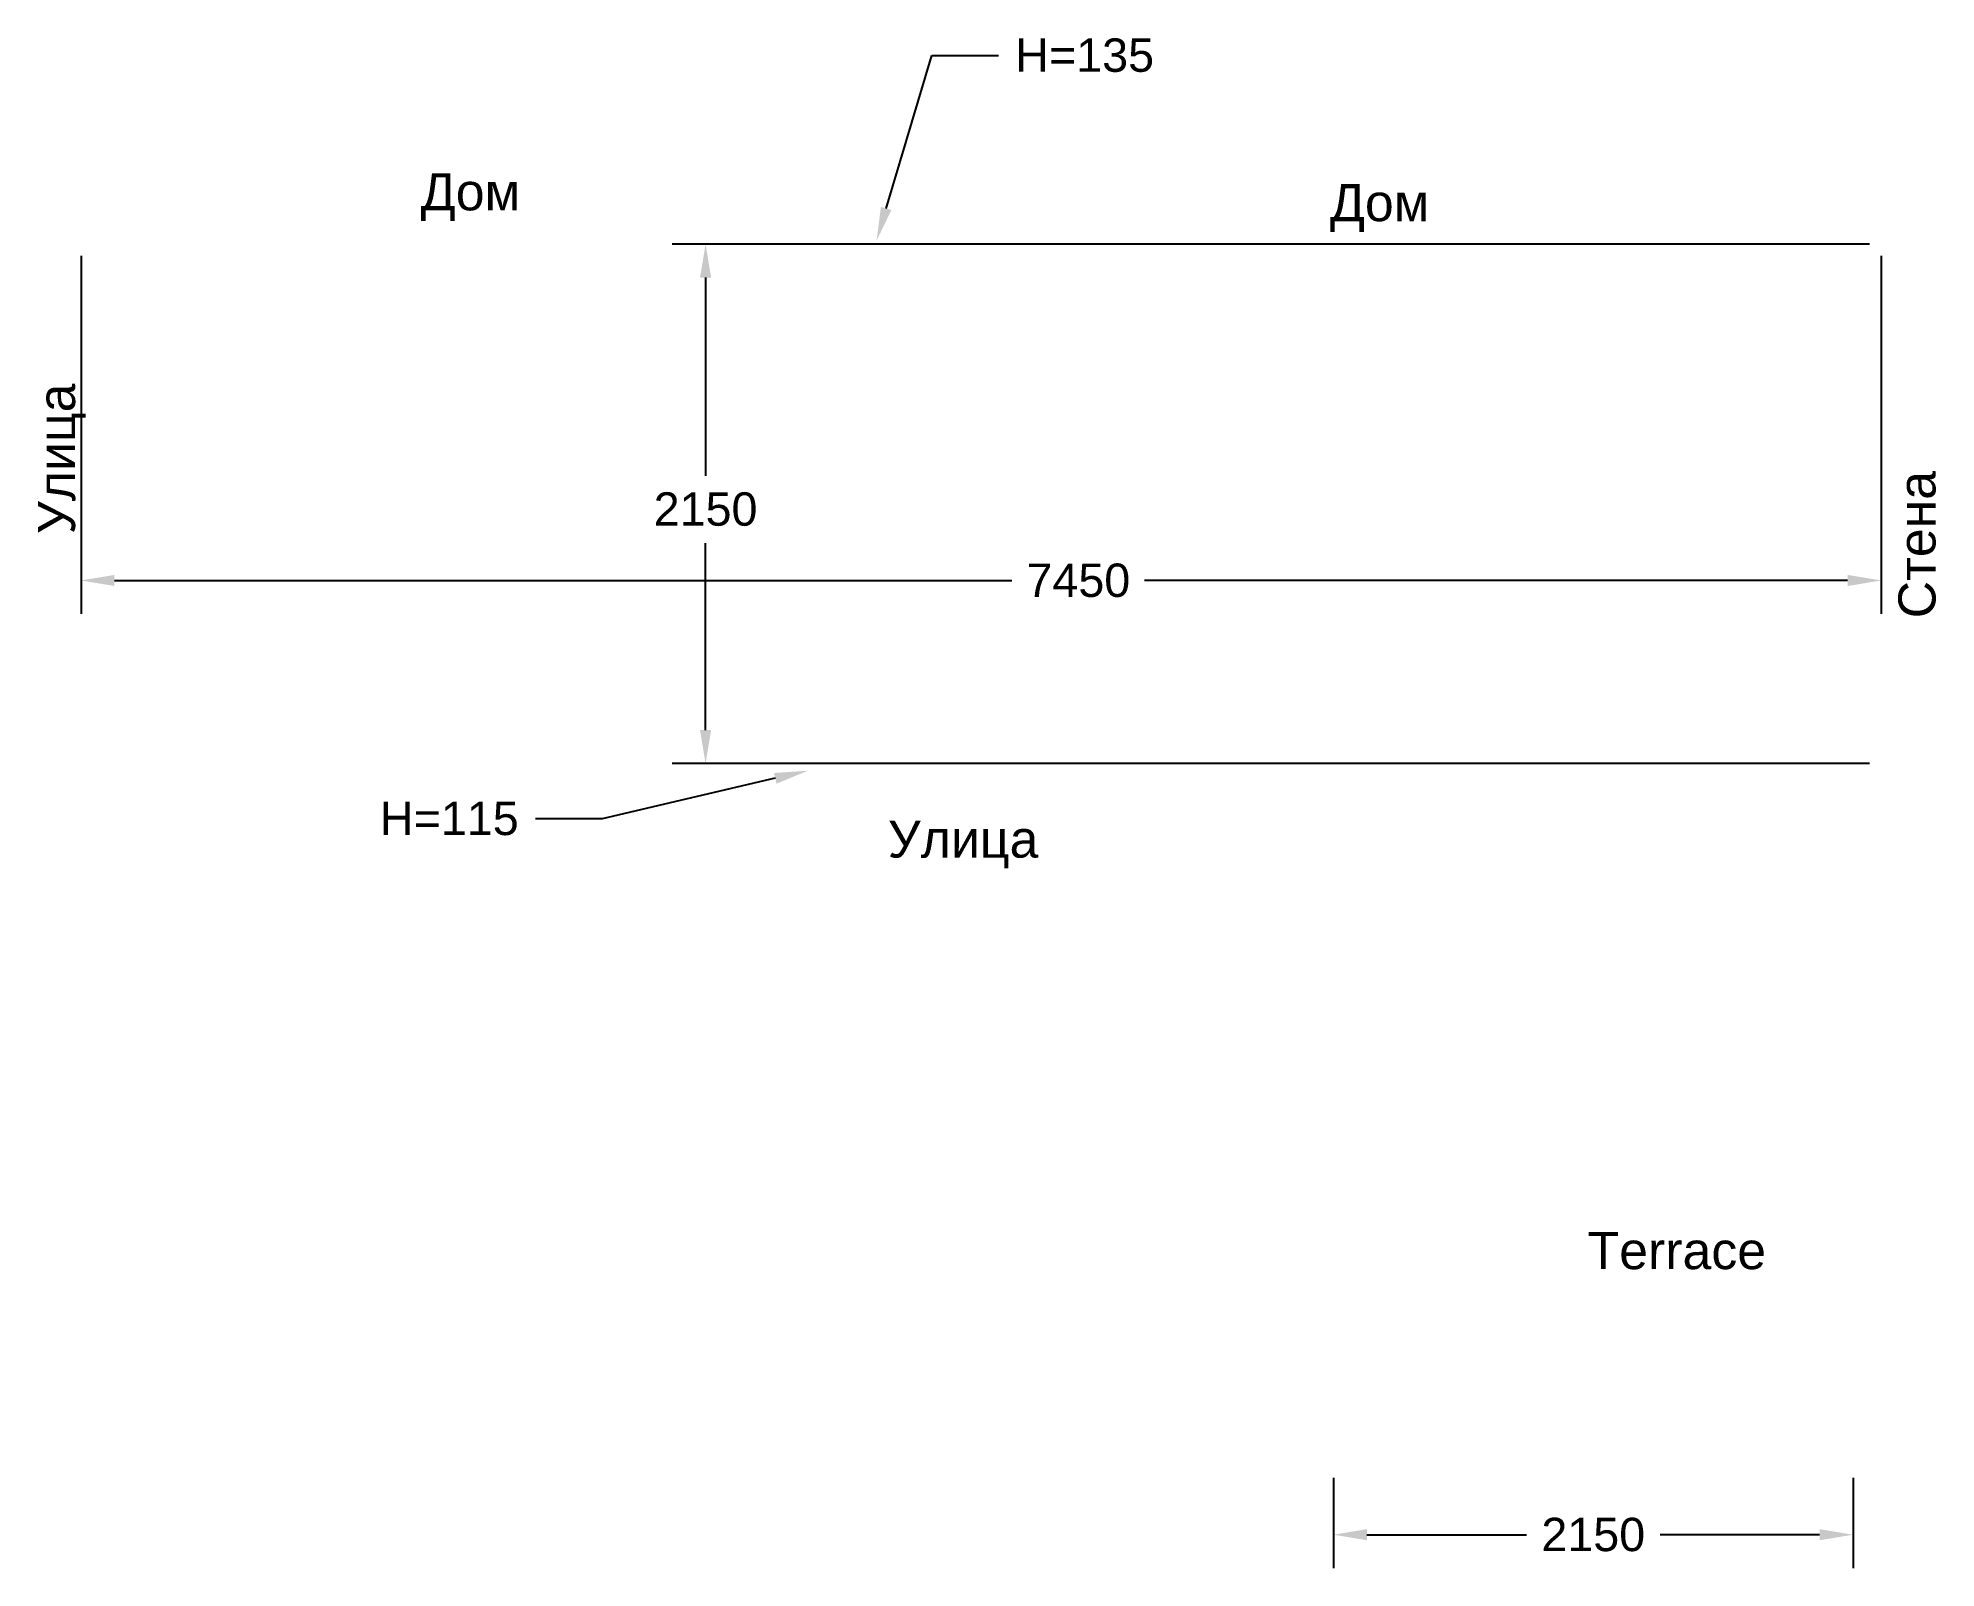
# Paper-space layout 'Terrace' of a CAD drawing. Header units: inches. Extents: x 0.5 to 10.7, y -1.1 to 7.1.
import ezdxf
from ezdxf import colors
from ezdxf.entities.mleader import LeaderData, LeaderLine
from ezdxf.math import Vec2, Vec3

# ---------------------------------------------------------------- set-up
doc = ezdxf.new("R2010")
doc.units = ezdxf.units.IN
doc.header["$MEASUREMENT"] = 0
doc.layers.add('FL Annotation', color=251, linetype='Continuous')
doc.layers.add('FL Therrace', color=251, linetype='Continuous')
doc.styles.get("Standard").update_dxf_attribs({"font": 'arial.ttf'})
doc.dimstyles.get("Standard").update_dxf_attribs({"dimtxt": 0.18, "dimasz": 0.18, "dimexe": 0.18, "dimexo": 0.0625, "dimgap": 0.09, "dimtad": 0, "dimtih": 1, "dimtoh": 1, "dimdec": 0, "dimzin": 0, "dimdsep": 46, "dimtxsty": 'Standard', "dimcen": 0.09, "dimadec": 0, "dimazin": 0, "dimtfac": 1, "dimtdec": 0, "dimtofl": 0, "dimtmove": 0, "dimatfit": 3, "dimfxl": 1, "dimtolj": 1, "dimtzin": 0, "dimarcsym": 0})

# ---------------------------------------------------------------- blocks, each defined once
blk = doc.blocks.new('*D67')
at = {"layer": 'FL Annotation', "color": 0, "lineweight": -2, "transparency": 16777216}
for p, q in [((10.359, 6.005), (3.907, 6.005)), ((4.087, 5.825), (4.087, 4.757)), ((4.087, 3.385), (4.087, 4.394)), ((10.359, 3.205), (3.907, 3.205))]:
    blk.add_line(p, q, dxfattribs=at)
at = {"layer": 'FL Annotation', "color": 0, "transparency": 16777216}
for points in [[(4.057, 5.825), (4.117, 5.825), (4.087, 6.005)], [(4.057, 3.385), (4.117, 3.385), (4.087, 3.205)]]:
    blk.add_solid(points, dxfattribs=at)
at = {"layer": 'FL Annotation', "color": 0, "transparency": 16777216, "insert": (4.087, 4.576), "char_height": 0.18, "attachment_point": 5}
blk.add_mtext('\\A1;2150', dxfattribs=at)
blk = doc.blocks.new('*D68')
at = {"layer": 'FL Annotation', "color": 0, "lineweight": -2, "transparency": 16777216}
for p, q in [((0.721, 5.942), (0.721, 4.012)), ((10.422, 5.942), (10.422, 4.012)), ((0.901, 4.192), (5.738, 4.192)), ((10.242, 4.192), (6.453, 4.192))]:
    blk.add_line(p, q, dxfattribs=at)
at = {"layer": 'FL Annotation', "color": 0, "transparency": 16777216}
for points in [[(0.901, 4.222), (0.901, 4.162), (0.721, 4.192)], [(10.242, 4.222), (10.242, 4.162), (10.422, 4.192)]]:
    blk.add_solid(points, dxfattribs=at)
at = {"layer": 'FL Annotation', "color": 0, "transparency": 16777216, "insert": (6.096, 4.192), "char_height": 0.18, "attachment_point": 5}
blk.add_mtext('\\A1;7450', dxfattribs=at)
blk = doc.blocks.new('*D69')
at = {"layer": 'FL Annotation', "color": 0, "lineweight": -2, "transparency": 16777216}
for p, q in [((7.471, -0.647), (7.471, -1.133)), ((10.271, -0.647), (10.271, -1.133)), ((7.651, -0.953), (8.511, -0.953)), ((10.091, -0.953), (9.231, -0.953))]:
    blk.add_line(p, q, dxfattribs=at)
at = {"layer": 'FL Annotation', "color": 0, "transparency": 16777216}
for points in [[(7.651, -0.923), (7.651, -0.983), (7.471, -0.953)], [(10.091, -0.923), (10.091, -0.983), (10.271, -0.953)]]:
    blk.add_solid(points, dxfattribs=at)
at = {"layer": 'FL Annotation', "color": 0, "transparency": 16777216, "insert": (8.871, -0.953), "char_height": 0.18, "attachment_point": 5}
blk.add_mtext('\\A1;2150', dxfattribs=at)

psp = doc.layouts.new('Terrace')

# ---------------------------------------------------------------- texts
at = {"layer": 'FL Annotation', "color": 0, "insert": (8.84, 0.6788), "char_height": 0.2, "attachment_point": 1}
psp.add_mtext_dynamic_manual_height_columns('Terrace', width=1.936175, gutter_width=1, heights=[0], dxfattribs=at)
at = {"layer": 'FL Therrace', "char_height": 0.2, "attachment_point": 1}
for s, width, insert in [('Дом', 1.499826, (2.5513, 6.3875)), ('Дом', 1.499826, (7.4511, 6.3291)), ('Улица', 1.473044, (5.0688, 2.8976))]:
    psp.add_mtext_dynamic_manual_height_columns(s, width=width, gutter_width=1, heights=[0], dxfattribs=dict(at, insert=insert))
at = {"layer": 'FL Therrace', "char_height": 0.2, "attachment_point": 1, "rotation": 90}
for s, insert in [('Улица', (0.489, 4.4421)), ('Стена', (10.5155, 3.9878))]:
    psp.add_mtext_dynamic_manual_height_columns(s, width=1.473044, gutter_width=1, heights=[0], dxfattribs=dict(at, insert=insert))

# ---------------------------------------------------------------- dimensions: what is measured, and where the dimension line sits
at = {"layer": 'FL Annotation', "color": 252}
dim = psp.add_linear_dim(base=(10.4218, 4.1918), p1=(0.7213, 6.0048), p2=(10.4218, 6.0048), dimstyle='Standard', override={"dimlfac": -768}, dxfattribs=at)
dim.commit()
dim.dimension.update_dxf_attribs({"geometry": '*D68', "text_midpoint": (6.0955, 4.1918), "dimtype": 160})
dim = psp.add_linear_dim(base=(4.0868, 3.2053), p1=(10.4218, 6.0048), p2=(10.4218, 3.2053), angle=90, dimstyle='Standard', override={"dimlfac": -768}, dxfattribs=at)
dim.commit()
dim.dimension.update_dxf_attribs({"geometry": '*D67', "text_midpoint": (4.0868, 4.5756), "dimtype": 160})
dim = psp.add_linear_dim(base=(10.2706, -0.9528), p1=(7.4712, -0.5846), p2=(10.2706, -0.5846), dimstyle='Standard', override={"dimlfac": -768}, dxfattribs=at)
dim.commit()
dim.dimension.update_dxf_attribs({"geometry": '*D69', "text_midpoint": (8.8709, -0.9528)})

# ---------------------------------------------------------------- leaders
ml = psp.add_multileader_mtext('Standard', dxfattribs=at)
ml.set_content('H=135', color=252)
ml.set_leader_properties()
ml.build(insert=Vec2(0, 0))
ml.multileader.update_dxf_attribs({"dogleg_length": 0.36, "arrow_head_size": 0.18})
ctx = ml.context
ctx.base_point, ctx.char_height, ctx.arrow_head_size, ctx.landing_gap_size, ctx.plane_origin = Vec3(5.666, 7.0229), 0.18, 0.18, 0.09, Vec3(4.1656, 6.1212)
notes = []
notes.append((ctx, [(0, (1, 1, 0), (5.306, 7.0229), (1, 0), 0.36, [(0, [(5.0089, 6.0252)], 0, [])])]))
ctx.mtext.insert, ctx.mtext.flow_direction = Vec3(5.756, 7.1145), 5
ml = psp.add_multileader_mtext('Standard', dxfattribs=at)
ml.set_content('H=115', color=252)
ml.set_leader_properties()
ml.build(insert=Vec2(0, 0))
ml.multileader.update_dxf_attribs({"dogleg_length": 0.36, "arrow_head_size": 0.18})
ctx = ml.context
ctx.base_point, ctx.char_height, ctx.arrow_head_size, ctx.landing_gap_size, ctx.plane_origin = Vec3(2.2721, 2.9077), 0.18, 0.18, 0.09, Vec3(4.1656, 3.3217)
ctx.text_align_type = 2
notes.append((ctx, [(0, (1, 1, 0), (3.5299, 2.9077), (-1, 0), 0.36, [(0, [(4.638, 3.1661)], 0, [])])]))
ctx.mtext.insert, ctx.mtext.alignment, ctx.mtext.flow_direction = Vec3(3.0799, 2.9992), 3, 5
for ctx, leaders in notes:
    for number, flags, end, landing, length, lines in leaders:
        leader = LeaderData()
        leader.index, (leader.has_last_leader_line, leader.has_dogleg_vector, leader.attachment_direction) = number, flags
        leader.last_leader_point, leader.dogleg_vector, leader.dogleg_length = Vec3(end), Vec3(landing), length
        for number, points, colour, breaks in lines:
            line = LeaderLine()
            line.index, line.vertices, line.color, line.breaks = number, Vec3.list(points), colors.encode_raw_color(colour), breaks
            leader.lines.append(line)
        ctx.leaders.append(leader)

doc.saveas('drawing.dxf')
